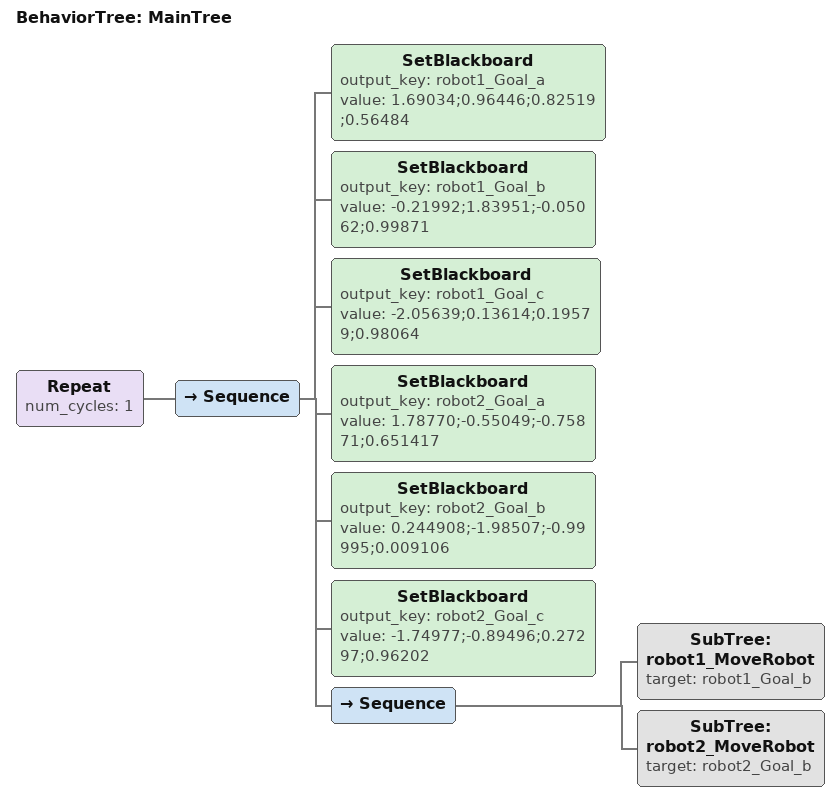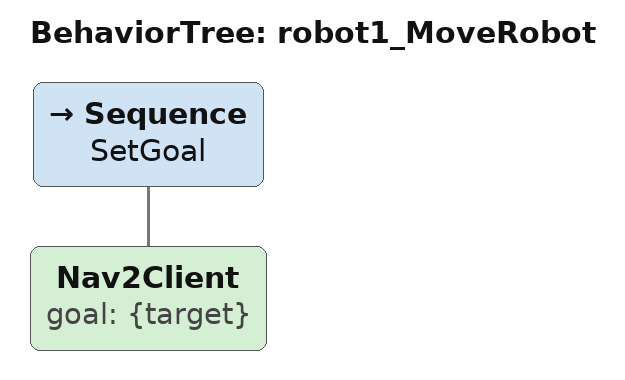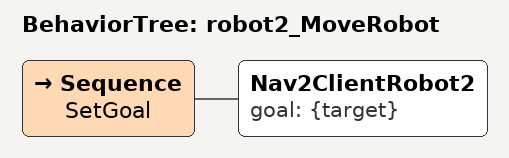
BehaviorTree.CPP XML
<root main_tree_to_execute = "MainTree">
    <BehaviorTree ID="MainTree">
        <Repeat num_cycles="1">
            <Sequence>
                <!-- The goal value="position-x;position-y;orientaion-z;orientation-w" -->
                <SetBlackboard output_key="robot1_Goal_a" value="1.69034;0.96446;0.82519;0.56484" />
                <SetBlackboard output_key="robot1_Goal_b" value="-0.21992;1.83951;-0.05062;0.99871" />
                <SetBlackboard output_key="robot1_Goal_c" value="-2.05639;0.13614;0.19579;0.98064" />

                <SetBlackboard output_key="robot2_Goal_a" value="1.78770;-0.55049;-0.75871;0.651417" />
                <SetBlackboard output_key="robot2_Goal_b" value="0.244908;-1.98507;-0.99995;0.009106" />
                <SetBlackboard output_key="robot2_Goal_c" value="-1.74977;-0.89496;0.27297;0.96202" />

                <Sequence>
                    <SubTree ID="robot1_MoveRobot" target="robot1_Goal_b" />
                    <SubTree ID="robot2_MoveRobot" target="robot2_Goal_b" />
                </Sequence>
            </Sequence>
        </Repeat>
    </BehaviorTree>

    <BehaviorTree ID="robot1_MoveRobot">
        <Sequence name="SetGoal">
            <Nav2Client goal="{target}" />
        </Sequence>
    </BehaviorTree>

    <BehaviorTree ID="robot2_MoveRobot">
        <Sequence name="SetGoal">
            <Nav2ClientRobot2 goal="{target}" />
        </Sequence>
    </BehaviorTree>
</root>
